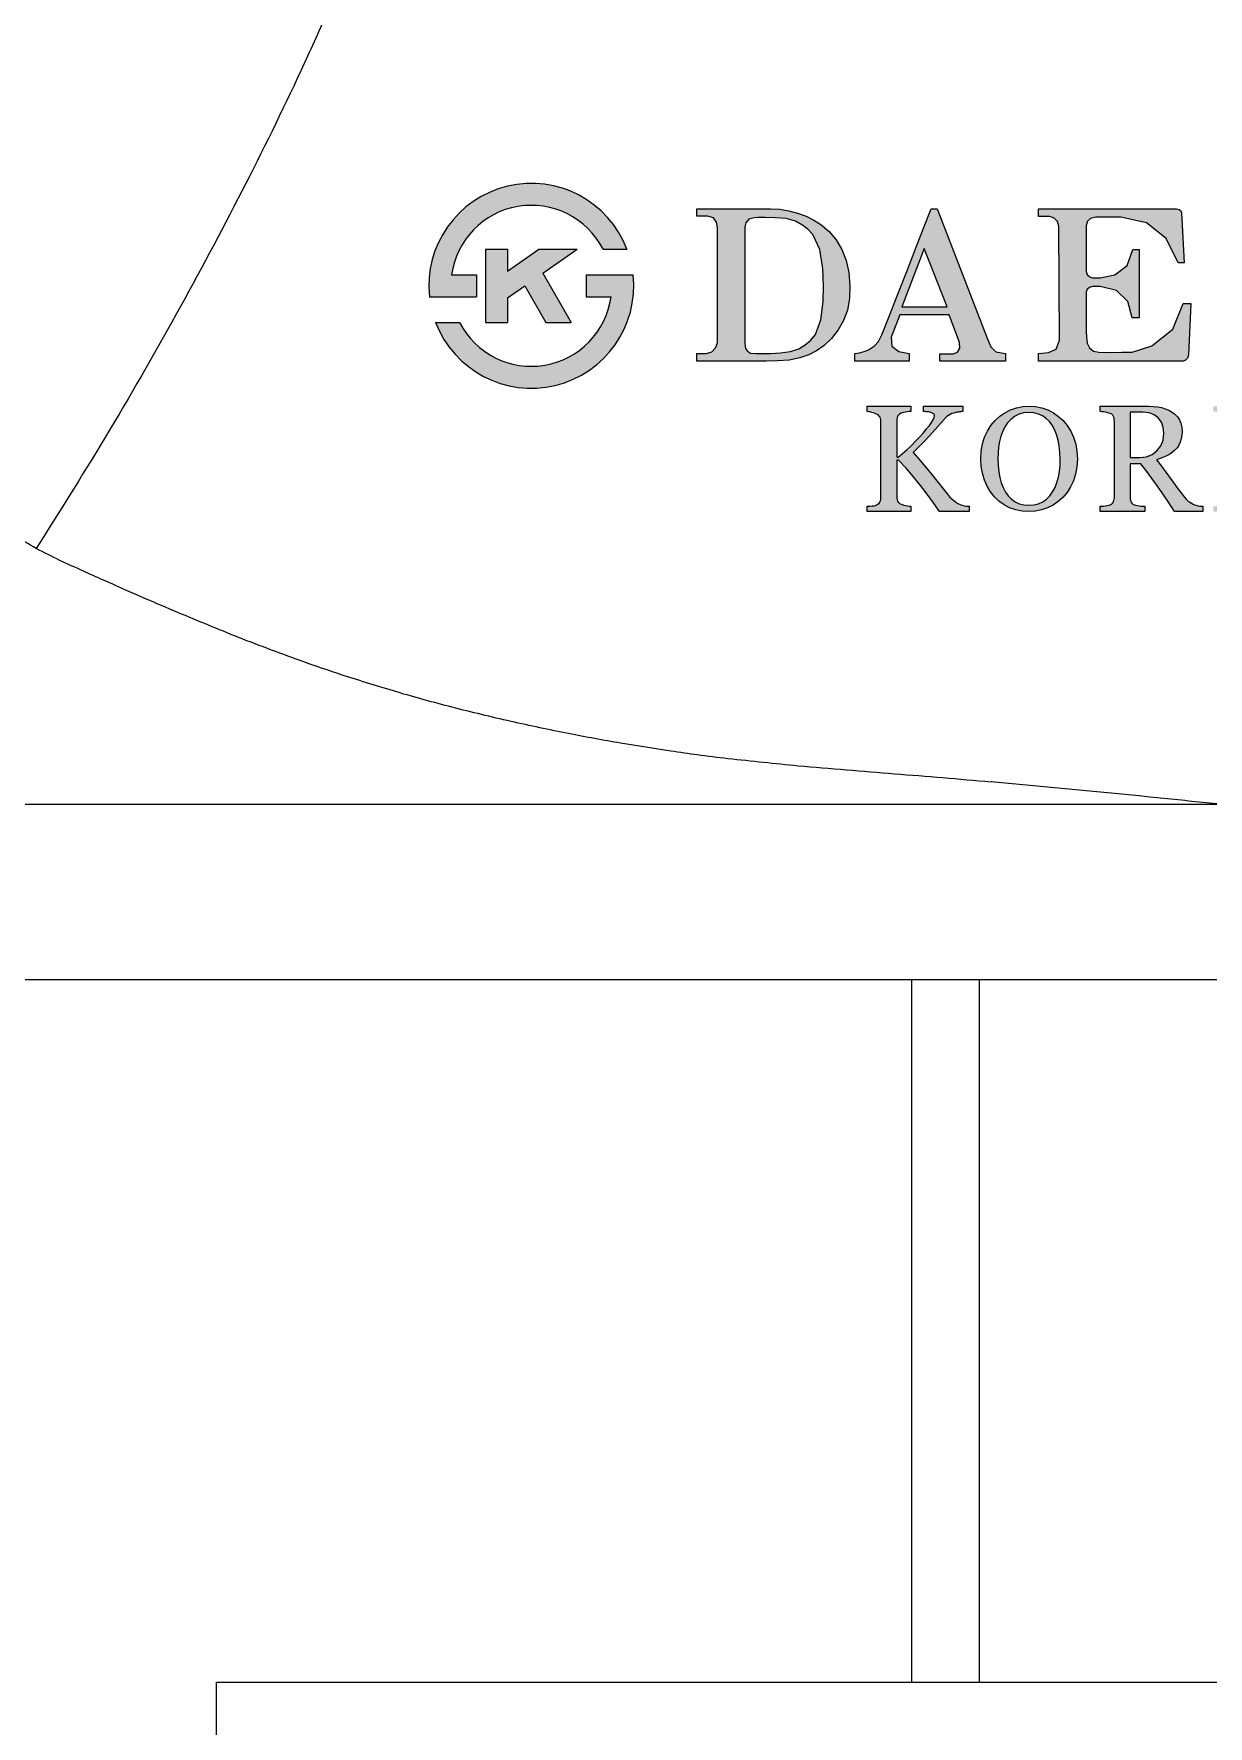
# Model space of a CAD drawing. Extents: x 589 to 1183, y 15 to 435.
# Drawn here: x 1056.11 to 1076.17, y 179.32 to 208.24 of the extents above; entities that cross this region are included whole.
import ezdxf

# ---------------------------------------------------------------- set-up
doc = ezdxf.new("R2010")
doc.units = 0
doc.header["$LTSCALE"] = 7
doc.header["$MEASUREMENT"] = 0
doc.layers.add('DIM', color=2, linetype='CONTINUOUS')
doc.layers.add('DWG', color=7, linetype='CONTINUOUS')

msp = doc.modelspace()

# ---------------------------------------------------------------- hatches: boundary and pattern name
at = {"layer": 'DIM'}
h = msp.add_hatch(color=256, dxfattribs=at)
h.paths.add_polyline_path([(1062.869, 203.744), (1063.671, 203.744), (1063.671, 204.119), (1063.247, 204.119, -0.734082), (1065.834, 204.556), (1066.244, 204.556, 0.878721)])
h.paths.add_polyline_path([(1064.806, 204.147), (1065.39, 204.556), (1064.736, 204.556), (1064.203, 204.182), (1064.203, 204.556), (1063.828, 204.556), (1063.828, 203.306), (1064.203, 203.306), (1064.203, 203.725), (1064.498, 203.931), (1064.858, 203.306), (1065.292, 203.306)])
h.paths.add_polyline_path([(1066.349, 204.119), (1065.546, 204.119), (1065.546, 203.744), (1065.971, 203.744, -0.734082), (1063.384, 203.306), (1062.974, 203.306, 0.878721)])
h.paths.add_polyline_path([(1069.695, 204.859), (1069.554, 204.979), (1069.435, 205.055), (1069.303, 205.12), (1069.158, 205.174), (1069.006, 205.214), (1068.852, 205.238), (1068.696, 205.246), (1067.438, 205.246), (1067.438, 205.122), (1067.62, 205.122), (1067.721, 205.094), (1067.774, 205.021), (1067.788, 204.922), (1067.788, 202.96), (1067.761, 202.875), (1067.692, 202.805), (1067.599, 202.776), (1067.438, 202.776), (1067.438, 202.646), (1068.623, 202.646), (1068.813, 202.648), (1069.012, 202.662), (1069.195, 202.699), (1069.348, 202.754), (1069.482, 202.822), (1069.613, 202.913), (1069.739, 203.033), (1069.85, 203.179), (1069.942, 203.339), (1070.008, 203.516), (1070.042, 203.715), (1070.052, 203.931), (1070.035, 204.159), (1069.988, 204.366), (1069.913, 204.552), (1069.815, 204.716)])
h.paths.add_polyline_path([(1068.257, 204.939), (1068.273, 205.009), (1068.324, 205.069), (1068.416, 205.095), (1068.481, 205.097), (1068.545, 205.098), (1068.601, 205.098), (1068.775, 205.095), (1068.965, 205.079), (1069.121, 205.038), (1069.233, 204.975), (1069.33, 204.899), (1069.417, 204.807), (1069.535, 204.55), (1069.59, 204.222), (1069.603, 203.933), (1069.595, 203.662), (1069.557, 203.348), (1069.462, 203.1), (1069.383, 203.005), (1069.289, 202.921), (1069.18, 202.855), (1069.037, 202.81), (1068.864, 202.785), (1068.696, 202.777), (1068.563, 202.776), (1068.444, 202.774), (1068.354, 202.78), (1068.3, 202.816), (1068.268, 202.861), (1068.257, 202.943)], flags=16)
h.paths.add_polyline_path([(1071.402, 205.151), (1071.311, 204.918), (1071.173, 204.561), (1071.023, 204.175), (1070.872, 203.787), (1070.73, 203.425), (1070.596, 203.091), (1070.54, 202.982), (1070.47, 202.908), (1070.371, 202.838), (1070.298, 202.807), (1070.213, 202.785), (1070.133, 202.774), (1070.133, 202.646), (1071.065, 202.646), (1071.065, 202.774), (1070.89, 202.809), (1070.769, 202.899), (1070.758, 203.055), (1070.902, 203.438), (1071.747, 203.438), (1071.922, 202.96), (1071.931, 202.866), (1071.887, 202.798), (1071.815, 202.771), (1071.589, 202.769), (1071.589, 202.646), (1072.167, 202.646)])
h.paths.add_polyline_path([(1071.711, 203.57), (1070.941, 203.57), (1071.322, 204.57)], flags=16)
h.paths.add_polyline_path([(1072.708, 202.774), (1072.542, 202.804), (1072.457, 202.889), (1072.396, 203.035), (1071.542, 205.246), (1071.439, 205.246), (1071.402, 205.151), (1072.167, 202.646), (1072.708, 202.646)])
h.paths.add_polyline_path([(1074.106, 202.954), (1074.097, 203.005), (1074.092, 203.066), (1074.09, 203.139), (1074.09, 203.826), (1074.106, 203.87), (1074.143, 203.905), (1074.196, 203.919), (1074.328, 203.919), (1074.604, 203.85), (1074.797, 203.663), (1074.874, 203.386), (1074.993, 203.386), (1074.993, 204.551), (1074.887, 204.551), (1074.787, 204.281), (1074.576, 204.121), (1074.328, 204.068), (1074.198, 204.068), (1074.148, 204.084), (1074.107, 204.123), (1074.09, 204.174), (1074.09, 204.961), (1074.11, 205.034), (1074.164, 205.082), (1074.254, 205.102), (1074.68, 205.102), (1075.117, 205.006), (1075.456, 204.737), (1075.661, 204.322), (1075.759, 204.322), (1075.715, 205.18), (1075.704, 205.213), (1075.676, 205.236), (1075.629, 205.246), (1073.275, 205.246), (1073.275, 205.116), (1073.469, 205.114), (1073.543, 205.089), (1073.599, 205.029), (1073.621, 204.95), (1073.63, 203), (1073.576, 202.847), (1073.443, 202.791), (1073.275, 202.776), (1073.275, 202.646), (1074.099, 202.646), (1074.924, 202.646), (1075.749, 202.646), (1075.783, 202.66), (1075.82, 202.696), (1075.837, 202.747), (1075.878, 203.627), (1075.746, 203.627), (1075.569, 203.193), (1075.211, 202.903), (1074.876, 202.796), (1074.695, 202.795), (1074.454, 202.793), (1074.304, 202.796), (1074.212, 202.817), (1074.145, 202.872)])
h.paths.add_polyline_path([(1077.262, 203.034), (1077.264, 204.91), (1077.279, 204.996), (1077.34, 205.077), (1077.449, 205.115), (1077.576, 205.116), (1077.576, 205.246), (1076.478, 205.246), (1076.478, 205.116), (1076.607, 205.115), (1076.699, 205.089), (1076.772, 205.013), (1076.8, 204.886), (1076.802, 202.985), (1076.778, 202.886), (1076.716, 202.814), (1076.627, 202.776), (1076.478, 202.776), (1076.478, 202.646), (1078.892, 202.646), (1078.943, 202.656), (1078.978, 202.685), (1078.993, 202.739), (1079.042, 203.682), (1078.928, 203.682), (1078.784, 203.275), (1078.452, 202.943), (1078.047, 202.792), (1077.447, 202.796), (1077.314, 202.839), (1077.267, 202.924)])
h.paths.add_polyline_path([(1080.231, 204.977), (1080.25, 205.044), (1080.3, 205.095), (1080.37, 205.115), (1080.497, 205.116), (1080.497, 205.246), (1079.462, 205.246), (1079.462, 205.116), (1079.599, 205.115), (1079.691, 205.09), (1079.737, 205.03), (1079.75, 204.96), (1079.75, 202.989), (1079.745, 202.909), (1079.707, 202.821), (1079.605, 202.778), (1079.462, 202.776), (1079.462, 202.646), (1080.497, 202.646), (1080.497, 202.776), (1080.372, 202.777), (1080.289, 202.803), (1080.243, 202.863), (1080.228, 202.95)])
h.paths.add_polyline_path([(1081.711, 202.928), (1081.668, 203.089), (1081.668, 203.397), (1081.668, 204.977), (1082.487, 202.688), (1082.685, 202.688), (1083.408, 204.574), (1083.403, 203.013), (1083.365, 202.872), (1083.267, 202.797), (1083.131, 202.775), (1082.971, 202.776), (1082.971, 202.646), (1084.237, 202.646), (1084.237, 202.776), (1084.103, 202.777), (1083.986, 202.805), (1083.908, 202.886), (1083.88, 203.013), (1083.88, 204.887), (1083.908, 204.999), (1083.984, 205.08), (1084.099, 205.112), (1084.237, 205.116), (1084.237, 205.246), (1083.529, 205.246), (1083.459, 205.222), (1083.399, 205.176), (1083.364, 205.115), (1083.177, 204.562), (1082.966, 204.013), (1082.756, 203.467), (1082.689, 203.466), (1082.112, 205.116), (1082.061, 205.185), (1081.995, 205.228), (1081.919, 205.246), (1081.129, 205.246), (1081.129, 205.116), (1081.231, 205.117), (1081.342, 205.098), (1081.439, 205.026), (1081.48, 204.883), (1081.479, 203.107), (1081.431, 202.941), (1081.309, 202.826), (1081.12, 202.776), (1081.12, 202.646), (1081.964, 202.646), (1081.964, 202.776), (1081.821, 202.82)])
h.paths.add_polyline_path([(1078.904, 201.874), (1078.804, 201.874), (1078.716, 201.647), (1078.62, 201.4), (1078.516, 201.132), (1078.411, 200.864), (1078.313, 200.613), (1078.221, 200.382), (1078.203, 200.341), (1078.185, 200.307), (1078.167, 200.28), (1078.146, 200.255), (1078.12, 200.232), (1078.089, 200.209), (1078.067, 200.196), (1078.04, 200.186), (1078.009, 200.177), (1077.979, 200.17), (1077.952, 200.165), (1077.928, 200.163), (1077.928, 200.074), (1078.596, 200.074), (1078.596, 200.163), (1078.532, 200.168), (1078.473, 200.179), (1078.418, 200.195), (1078.375, 200.216), (1078.348, 200.242), (1078.34, 200.273), (1078.34, 200.288), (1078.342, 200.307), (1078.346, 200.328), (1078.351, 200.352), (1078.359, 200.382), (1078.368, 200.415), (1078.38, 200.453), (1078.393, 200.493), (1078.408, 200.535), (1078.424, 200.581), (1078.443, 200.632), (1078.465, 200.688), (1079.086, 200.688), (1079.237, 200.283), (1079.241, 200.267), (1079.244, 200.245), (1079.244, 200.234), (1079.237, 200.217), (1079.216, 200.201), (1079.18, 200.188), (1079.133, 200.177), (1079.079, 200.168), (1079.018, 200.163), (1079.018, 200.074), (1079.757, 200.074), (1079.757, 200.163), (1079.734, 200.165), (1079.709, 200.169), (1079.679, 200.176), (1079.65, 200.184), (1079.626, 200.194), (1079.604, 200.205), (1079.578, 200.225), (1079.556, 200.244), (1079.538, 200.264), (1079.523, 200.286), (1079.509, 200.312), (1079.496, 200.343)])
h.paths.add_polyline_path([(1079.041, 200.799), (1078.508, 200.799), (1078.772, 201.487)], flags=16)
h.paths.add_polyline_path([(1077.382, 201.352), (1077.287, 201.352), (1077.281, 201.315), (1077.272, 201.277), (1077.261, 201.236), (1077.247, 201.198), (1077.231, 201.165), (1077.213, 201.138), (1077.189, 201.112), (1077.162, 201.092), (1077.134, 201.077), (1077.098, 201.066), (1077.05, 201.06), (1076.991, 201.058), (1076.788, 201.058), (1076.788, 201.774), (1077.071, 201.774), (1077.116, 201.773), (1077.157, 201.773), (1077.195, 201.771), (1077.23, 201.769), (1077.261, 201.767), (1077.289, 201.763), (1077.341, 201.746), (1077.394, 201.706), (1077.45, 201.645), (1077.499, 201.574), (1077.536, 201.506), (1077.559, 201.44), (1077.655, 201.44), (1077.655, 201.874), (1076.261, 201.874), (1076.261, 201.784), (1076.287, 201.781), (1076.317, 201.776), (1076.353, 201.769), (1076.389, 201.76), (1076.42, 201.75), (1076.446, 201.74), (1076.472, 201.724), (1076.491, 201.707), (1076.504, 201.687), (1076.512, 201.664), (1076.516, 201.639), (1076.518, 201.613), (1076.518, 200.318), (1076.516, 200.289), (1076.511, 200.264), (1076.502, 200.241), (1076.489, 200.222), (1076.47, 200.206), (1076.446, 200.192), (1076.428, 200.186), (1076.4, 200.18), (1076.363, 200.175), (1076.324, 200.17), (1076.29, 200.166), (1076.261, 200.164), (1076.261, 200.074), (1077.756, 200.074), (1077.79, 200.604), (1077.699, 200.604), (1077.682, 200.558), (1077.655, 200.497), (1077.617, 200.422), (1077.575, 200.347), (1077.534, 200.285), (1077.495, 200.238), (1077.477, 200.223), (1077.453, 200.211), (1077.422, 200.201), (1077.388, 200.193), (1077.354, 200.187), (1077.322, 200.183), (1077.288, 200.18), (1077.25, 200.178), (1077.207, 200.178), (1077.164, 200.178), (1077.127, 200.178), (1077.096, 200.178), (1077.032, 200.179), (1076.977, 200.181), (1076.934, 200.185), (1076.898, 200.191), (1076.868, 200.202), (1076.844, 200.216), (1076.824, 200.234), (1076.809, 200.258), (1076.799, 200.287), (1076.793, 200.322), (1076.789, 200.365), (1076.788, 200.415), (1076.788, 200.955), (1076.991, 200.955), (1077.042, 200.954), (1077.087, 200.949), (1077.124, 200.94), (1077.156, 200.926), (1077.186, 200.905), (1077.213, 200.876), (1077.229, 200.851), (1077.244, 200.818), (1077.259, 200.777), (1077.272, 200.733), (1077.281, 200.69), (1077.287, 200.648), (1077.382, 200.648)])
h.paths.add_polyline_path([(1075.64, 201.164), (1075.671, 201.21), (1075.696, 201.261), (1075.713, 201.317), (1075.724, 201.378), (1075.728, 201.445), (1075.722, 201.518), (1075.707, 201.584), (1075.681, 201.643), (1075.646, 201.694), (1075.604, 201.738), (1075.555, 201.775), (1075.499, 201.807), (1075.438, 201.832), (1075.373, 201.85), (1075.305, 201.863), (1075.234, 201.871), (1075.159, 201.874), (1074.328, 201.874), (1074.328, 201.784), (1074.354, 201.781), (1074.382, 201.777), (1074.414, 201.772), (1074.446, 201.765), (1074.474, 201.758), (1074.497, 201.751), (1074.524, 201.737), (1074.544, 201.72), (1074.556, 201.699), (1074.564, 201.675), (1074.568, 201.649), (1074.569, 201.62), (1074.569, 200.318), (1074.567, 200.288), (1074.562, 200.261), (1074.552, 200.238), (1074.538, 200.218), (1074.52, 200.202), (1074.497, 200.189), (1074.478, 200.183), (1074.451, 200.177), (1074.416, 200.173), (1074.381, 200.169), (1074.352, 200.166), (1074.328, 200.164), (1074.328, 200.074), (1075.089, 200.074), (1075.089, 200.164), (1075.061, 200.165), (1075.029, 200.168), (1074.993, 200.173), (1074.959, 200.178), (1074.932, 200.184), (1074.913, 200.189), (1074.886, 200.203), (1074.866, 200.22), (1074.853, 200.24), (1074.846, 200.264), (1074.841, 200.29), (1074.84, 200.318), (1074.84, 200.89), (1075.024, 200.89), (1075.122, 200.761), (1075.216, 200.634), (1075.306, 200.51), (1075.396, 200.38), (1075.493, 200.235), (1075.597, 200.074), (1076.082, 200.074), (1076.082, 200.164), (1076.058, 200.166), (1076.03, 200.169), (1075.999, 200.174), (1075.968, 200.181), (1075.94, 200.189), (1075.917, 200.199), (1075.887, 200.216), (1075.857, 200.236), (1075.827, 200.258), (1075.796, 200.287), (1075.762, 200.324), (1075.726, 200.371), (1075.645, 200.48), (1075.573, 200.578), (1075.51, 200.664), (1075.446, 200.75), (1075.372, 200.849), (1075.289, 200.961), (1075.351, 200.981), (1075.41, 201.003), (1075.465, 201.029), (1075.516, 201.057), (1075.561, 201.088), (1075.602, 201.123)])
h.paths.add_polyline_path([(1074.84, 201.771), (1075.055, 201.771), (1075.161, 201.76), (1075.249, 201.729), (1075.32, 201.675), (1075.372, 201.604), (1075.404, 201.518), (1075.414, 201.416), (1075.401, 201.296), (1075.362, 201.195), (1075.297, 201.111), (1075.213, 201.048), (1075.116, 201.011), (1075.006, 200.999), (1074.84, 200.999)], flags=16)
h.paths.add_polyline_path([(1073.93, 201.104), (1073.909, 201.227), (1073.873, 201.343), (1073.825, 201.449), (1073.765, 201.545), (1073.695, 201.629), (1073.617, 201.701), (1073.53, 201.761), (1073.434, 201.81), (1073.331, 201.845), (1073.223, 201.867), (1073.111, 201.874), (1073.003, 201.867), (1072.898, 201.846), (1072.796, 201.811), (1072.7, 201.763), (1072.612, 201.702), (1072.532, 201.629), (1072.493, 201.583), (1072.601, 201.228), (1072.608, 201.272), (1072.632, 201.363), (1072.662, 201.446), (1072.699, 201.521), (1072.746, 201.591), (1072.801, 201.65), (1072.865, 201.699), (1072.937, 201.736), (1073.02, 201.759), (1073.111, 201.766), (1073.195, 201.76), (1073.271, 201.741), (1073.342, 201.709), (1073.405, 201.665), (1073.46, 201.612), (1073.508, 201.548), (1073.549, 201.474), (1073.583, 201.39), (1073.61, 201.296), (1073.629, 201.195), (1073.64, 201.086), (1073.644, 200.972), (1073.641, 200.861), (1073.631, 200.757), (1073.613, 200.661), (1073.589, 200.572), (1073.556, 200.488), (1073.515, 200.412), (1073.467, 200.344), (1073.41, 200.288), (1073.345, 200.242), (1073.273, 200.209), (1073.195, 200.188), (1073.111, 200.182), (1073.024, 200.188), (1072.945, 200.208), (1072.907, 200.226), (1072.949, 200.091), (1072.995, 200.081), (1073.111, 200.074), (1073.222, 200.081), (1073.327, 200.102), (1073.429, 200.137), (1073.524, 200.185), (1073.611, 200.244), (1073.69, 200.316), (1073.762, 200.4), (1073.822, 200.495), (1073.872, 200.601), (1073.908, 200.716), (1073.93, 200.84), (1073.937, 200.972)])
h = msp.add_hatch(color=256, dxfattribs=at)
h.paths.add_polyline_path([(1070.851, 200.954), (1070.884, 200.954), (1071.012, 200.813), (1071.137, 200.669), (1071.258, 200.522), (1071.373, 200.374), (1071.481, 200.224), (1071.582, 200.074), (1072.087, 200.074), (1072.087, 200.164), (1072.063, 200.166), (1072.035, 200.169), (1072.004, 200.174), (1071.973, 200.181), (1071.945, 200.189), (1071.922, 200.199), (1071.894, 200.215), (1071.863, 200.236), (1071.828, 200.261), (1071.792, 200.291), (1071.755, 200.328), (1071.719, 200.371), (1071.626, 200.488), (1071.536, 200.6), (1071.45, 200.707), (1071.359, 200.818), (1071.252, 200.944), (1071.131, 201.082), (1071.225, 201.172), (1071.319, 201.269), (1071.413, 201.371), (1071.506, 201.476), (1071.597, 201.578), (1071.686, 201.678), (1071.708, 201.699), (1071.734, 201.718), (1071.764, 201.734), (1071.795, 201.747), (1071.826, 201.758), (1071.856, 201.766), (1071.873, 201.769), (1071.888, 201.772), (1071.902, 201.775), (1071.913, 201.777), (1071.925, 201.779), (1071.937, 201.78), (1071.948, 201.781), (1071.957, 201.782), (1071.966, 201.782), (1071.974, 201.783), (1071.979, 201.784), (1071.983, 201.784), (1071.983, 201.874), (1071.308, 201.874), (1071.308, 201.784), (1071.321, 201.783), (1071.336, 201.782), (1071.353, 201.781), (1071.373, 201.779), (1071.394, 201.776), (1071.417, 201.771), (1071.436, 201.766), (1071.454, 201.759), (1071.471, 201.752), (1071.484, 201.743), (1071.492, 201.732), (1071.494, 201.721), (1071.489, 201.683), (1071.474, 201.642), (1071.448, 201.598), (1071.411, 201.547), (1071.362, 201.485), (1071.301, 201.414), (1071.239, 201.344), (1071.172, 201.275), (1071.101, 201.205), (1071.027, 201.136), (1070.952, 201.069), (1070.876, 201.003), (1070.851, 201.003), (1070.851, 201.625), (1070.853, 201.652), (1070.858, 201.678), (1070.866, 201.703), (1070.879, 201.724), (1070.899, 201.741), (1070.925, 201.753), (1070.945, 201.76), (1070.971, 201.766), (1071.003, 201.773), (1071.037, 201.778), (1071.066, 201.782), (1071.092, 201.784), (1071.092, 201.874), (1070.345, 201.874), (1070.345, 201.784), (1070.37, 201.781), (1070.397, 201.776), (1070.427, 201.769), (1070.457, 201.76), (1070.484, 201.75), (1070.508, 201.74), (1070.534, 201.725), (1070.553, 201.707), (1070.566, 201.688), (1070.574, 201.665), (1070.579, 201.64), (1070.581, 201.613), (1070.581, 200.314), (1070.579, 200.285), (1070.573, 200.259), (1070.563, 200.236), (1070.55, 200.216), (1070.531, 200.2), (1070.508, 200.187), (1070.49, 200.18), (1070.463, 200.175), (1070.43, 200.172), (1070.395, 200.169), (1070.367, 200.166), (1070.345, 200.164), (1070.345, 200.074), (1071.092, 200.074), (1071.092, 200.164), (1071.065, 200.166), (1071.035, 200.171), (1071, 200.178), (1070.967, 200.186), (1070.942, 200.193), (1070.925, 200.199), (1070.9, 200.214), (1070.88, 200.232), (1070.867, 200.253), (1070.858, 200.276), (1070.853, 200.301), (1070.851, 200.328)])
h.paths.add_polyline_path([(1072.582, 201.075), (1072.592, 201.175), (1072.601, 201.228), (1072.493, 201.583), (1072.461, 201.545), (1072.4, 201.45), (1072.352, 201.345), (1072.315, 201.231), (1072.293, 201.107), (1072.286, 200.972), (1072.293, 200.847), (1072.314, 200.728), (1072.348, 200.613), (1072.395, 200.507), (1072.452, 200.412), (1072.52, 200.328), (1072.597, 200.254), (1072.684, 200.192), (1072.78, 200.141), (1072.885, 200.104), (1072.949, 200.091), (1072.907, 200.226), (1072.874, 200.242), (1072.812, 200.287), (1072.757, 200.342), (1072.71, 200.408), (1072.668, 200.484), (1072.635, 200.567), (1072.611, 200.658), (1072.593, 200.755), (1072.582, 200.86), (1072.579, 200.972)])

# ---------------------------------------------------------------- linework, layer by layer
at = {"layer": 'DIM', "color": 2}
for p, q in [((1067.438, 205.122), (1067.438, 205.246)), ((1067.438, 205.246), (1068.696, 205.246)), ((1067.62, 205.122), (1067.438, 205.122)), ((1067.721, 205.094), (1067.62, 205.122)), ((1067.774, 205.021), (1067.721, 205.094)), ((1067.788, 204.922), (1067.774, 205.021)), ((1068.273, 205.009), (1068.257, 204.939)), ((1068.324, 205.069), (1068.273, 205.009)), ((1068.416, 205.095), (1068.324, 205.069)), ((1068.481, 205.097), (1068.416, 205.095)), ((1068.545, 205.098), (1068.481, 205.097)), ((1068.601, 205.098), (1068.545, 205.098)), ((1068.775, 205.095), (1068.601, 205.098)), ((1068.696, 205.246), (1068.852, 205.238)), ((1068.965, 205.079), (1068.775, 205.095)), ((1068.852, 205.238), (1069.006, 205.214)), ((1069.121, 205.038), (1068.965, 205.079)), ((1069.006, 205.214), (1069.158, 205.174)), ((1069.233, 204.975), (1069.121, 205.038)), ((1069.158, 205.174), (1069.303, 205.12)), ((1069.303, 205.12), (1069.435, 205.055)), ((1069.435, 205.055), (1069.554, 204.979)), ((1071.311, 204.918), (1071.439, 205.246)), ((1071.439, 205.246), (1071.542, 205.246)), ((1071.542, 205.246), (1072.396, 203.035)), ((1073.275, 205.246), (1075.629, 205.246)), ((1073.275, 205.116), (1073.275, 205.246)), ((1073.469, 205.114), (1073.275, 205.116)), ((1073.543, 205.089), (1073.469, 205.114)), ((1073.599, 205.029), (1073.543, 205.089)), ((1073.621, 204.95), (1073.599, 205.029)), ((1074.11, 205.034), (1074.09, 204.961)), ((1074.164, 205.082), (1074.11, 205.034)), ((1074.254, 205.102), (1074.164, 205.082)), ((1074.68, 205.102), (1074.254, 205.102)), ((1075.117, 205.006), (1074.68, 205.102)), ((1075.456, 204.737), (1075.117, 205.006)), ((1075.629, 205.246), (1075.676, 205.236)), ((1075.676, 205.236), (1075.704, 205.213)), ((1075.704, 205.213), (1075.715, 205.18)), ((1075.715, 205.18), (1075.759, 204.322)), ((1067.788, 202.96), (1067.788, 204.922)), ((1068.257, 204.939), (1068.257, 202.943)), ((1069.33, 204.899), (1069.233, 204.975)), ((1069.417, 204.807), (1069.33, 204.899)), ((1069.535, 204.55), (1069.417, 204.807)), ((1069.554, 204.979), (1069.695, 204.859)), ((1069.695, 204.859), (1069.815, 204.716)), ((1069.815, 204.716), (1069.913, 204.552)), ((1071.173, 204.561), (1071.311, 204.918)), ((1073.63, 203), (1073.621, 204.95)), ((1074.09, 204.961), (1074.09, 204.174)), ((1075.661, 204.322), (1075.456, 204.737)), ((1069.59, 204.222), (1069.535, 204.55)), ((1069.913, 204.552), (1069.988, 204.366)), ((1071.322, 204.57), (1070.941, 203.57)), ((1071.023, 204.175), (1071.173, 204.561)), ((1071.711, 203.57), (1071.322, 204.57)), ((1074.787, 204.281), (1074.887, 204.551)), ((1074.887, 204.551), (1074.993, 204.551)), ((1074.993, 204.551), (1074.993, 203.386)), ((1069.603, 203.933), (1069.59, 204.222)), ((1069.988, 204.366), (1070.035, 204.159)), ((1070.035, 204.159), (1070.052, 203.931)), ((1070.872, 203.787), (1071.023, 204.175)), ((1074.09, 204.174), (1074.107, 204.123)), ((1074.107, 204.123), (1074.148, 204.084)), ((1074.328, 204.068), (1074.576, 204.121)), ((1074.576, 204.121), (1074.787, 204.281)), ((1075.759, 204.322), (1075.661, 204.322)), ((1069.595, 203.662), (1069.603, 203.933)), ((1070.052, 203.931), (1070.042, 203.715)), ((1074.106, 203.87), (1074.09, 203.826)), ((1074.143, 203.905), (1074.106, 203.87)), ((1074.196, 203.919), (1074.143, 203.905)), ((1074.148, 204.084), (1074.198, 204.068)), ((1074.328, 203.919), (1074.196, 203.919)), ((1074.198, 204.068), (1074.328, 204.068)), ((1074.604, 203.85), (1074.328, 203.919)), ((1074.797, 203.663), (1074.604, 203.85)), ((1069.557, 203.348), (1069.595, 203.662)), ((1070.042, 203.715), (1070.008, 203.516)), ((1070.73, 203.425), (1070.872, 203.787)), ((1070.941, 203.57), (1071.711, 203.57)), ((1074.09, 203.826), (1074.09, 203.139)), ((1074.874, 203.386), (1074.797, 203.663)), ((1075.569, 203.193), (1075.746, 203.627)), ((1075.746, 203.627), (1075.878, 203.627)), ((1075.878, 203.627), (1075.837, 202.747)), ((1069.462, 203.1), (1069.557, 203.348)), ((1069.942, 203.339), (1069.85, 203.179)), ((1070.008, 203.516), (1069.942, 203.339)), ((1070.596, 203.091), (1070.73, 203.425)), ((1070.902, 203.438), (1070.758, 203.055)), ((1071.747, 203.438), (1070.902, 203.438)), ((1071.922, 202.96), (1071.747, 203.438)), ((1074.993, 203.386), (1074.874, 203.386)), ((1069.289, 202.921), (1069.383, 203.005)), ((1069.383, 203.005), (1069.462, 203.1)), ((1069.739, 203.033), (1069.613, 202.913)), ((1069.85, 203.179), (1069.739, 203.033)), ((1070.47, 202.908), (1070.54, 202.982)), ((1070.54, 202.982), (1070.596, 203.091)), ((1070.758, 203.055), (1070.769, 202.899)), ((1072.396, 203.035), (1072.457, 202.889)), ((1073.576, 202.847), (1073.63, 203)), ((1074.09, 203.139), (1074.092, 203.066)), ((1074.092, 203.066), (1074.097, 203.005)), ((1074.097, 203.005), (1074.106, 202.954)), ((1075.211, 202.903), (1075.569, 203.193)), ((1067.438, 202.646), (1067.438, 202.776)), ((1067.438, 202.776), (1067.599, 202.776)), ((1067.599, 202.776), (1067.692, 202.805)), ((1067.692, 202.805), (1067.761, 202.875)), ((1067.761, 202.875), (1067.788, 202.96)), ((1068.257, 202.943), (1068.268, 202.861)), ((1068.268, 202.861), (1068.3, 202.816)), ((1068.3, 202.816), (1068.354, 202.78)), ((1068.354, 202.78), (1068.444, 202.774)), ((1068.444, 202.774), (1068.563, 202.776)), ((1068.563, 202.776), (1068.696, 202.777)), ((1068.696, 202.777), (1068.864, 202.785)), ((1068.864, 202.785), (1069.037, 202.81)), ((1069.195, 202.699), (1069.012, 202.662)), ((1069.037, 202.81), (1069.18, 202.855)), ((1069.18, 202.855), (1069.289, 202.921)), ((1069.348, 202.754), (1069.195, 202.699)), ((1069.482, 202.822), (1069.348, 202.754)), ((1069.613, 202.913), (1069.482, 202.822)), ((1070.133, 202.774), (1070.213, 202.785)), ((1070.133, 202.646), (1070.133, 202.774)), ((1070.213, 202.785), (1070.298, 202.807)), ((1070.298, 202.807), (1070.371, 202.838)), ((1070.371, 202.838), (1070.47, 202.908)), ((1070.769, 202.899), (1070.89, 202.809)), ((1070.89, 202.809), (1071.065, 202.774)), ((1071.065, 202.774), (1071.065, 202.646)), ((1071.589, 202.769), (1071.815, 202.771)), ((1071.589, 202.646), (1071.589, 202.769)), ((1071.815, 202.771), (1071.887, 202.798)), ((1071.887, 202.798), (1071.931, 202.866)), ((1071.931, 202.866), (1071.922, 202.96)), ((1072.457, 202.889), (1072.542, 202.804)), ((1072.542, 202.804), (1072.708, 202.774)), ((1072.708, 202.774), (1072.708, 202.646)), ((1073.275, 202.776), (1073.443, 202.791)), ((1073.275, 202.646), (1073.275, 202.776)), ((1073.443, 202.791), (1073.576, 202.847)), ((1074.106, 202.954), (1074.145, 202.872)), ((1074.145, 202.872), (1074.212, 202.817)), ((1074.212, 202.817), (1074.304, 202.796)), ((1074.304, 202.796), (1074.454, 202.793)), ((1074.454, 202.793), (1074.695, 202.795)), ((1074.695, 202.795), (1074.876, 202.796)), ((1074.876, 202.796), (1075.211, 202.903)), ((1075.82, 202.696), (1075.783, 202.66)), ((1075.837, 202.747), (1075.82, 202.696)), ((1068.623, 202.646), (1067.438, 202.646)), ((1068.813, 202.648), (1068.623, 202.646)), ((1069.012, 202.662), (1068.813, 202.648)), ((1071.065, 202.646), (1070.133, 202.646)), ((1072.708, 202.646), (1071.589, 202.646)), ((1074.099, 202.646), (1073.275, 202.646)), ((1074.924, 202.646), (1074.099, 202.646)), ((1075.749, 202.646), (1074.924, 202.646)), ((1075.783, 202.66), (1075.749, 202.646)), ((1070.345, 201.874), (1071.092, 201.874)), ((1070.345, 201.784), (1070.345, 201.874)), ((1071.092, 201.874), (1071.092, 201.784)), ((1071.308, 201.874), (1071.983, 201.874)), ((1071.308, 201.784), (1071.308, 201.874)), ((1071.983, 201.874), (1071.983, 201.784)), ((1072.7, 201.763), (1072.796, 201.811)), ((1072.796, 201.811), (1072.898, 201.846)), ((1072.898, 201.846), (1073.003, 201.867)), ((1073.003, 201.867), (1073.111, 201.874)), ((1073.111, 201.874), (1073.223, 201.867)), ((1073.223, 201.867), (1073.331, 201.845)), ((1073.331, 201.845), (1073.434, 201.81)), ((1073.434, 201.81), (1073.53, 201.761)), ((1074.328, 201.874), (1075.159, 201.874)), ((1074.328, 201.784), (1074.328, 201.874)), ((1075.159, 201.874), (1075.234, 201.871)), ((1075.234, 201.871), (1075.305, 201.863)), ((1075.305, 201.863), (1075.373, 201.85)), ((1075.373, 201.85), (1075.438, 201.832)), ((1075.438, 201.832), (1075.499, 201.807)), ((1070.37, 201.781), (1070.345, 201.784)), ((1070.397, 201.776), (1070.37, 201.781)), ((1070.427, 201.769), (1070.397, 201.776)), ((1070.457, 201.76), (1070.427, 201.769)), ((1070.484, 201.75), (1070.457, 201.76)), ((1070.508, 201.74), (1070.484, 201.75)), ((1070.534, 201.725), (1070.508, 201.74)), ((1070.553, 201.707), (1070.534, 201.725)), ((1070.566, 201.688), (1070.553, 201.707)), ((1070.574, 201.665), (1070.566, 201.688)), ((1070.579, 201.64), (1070.574, 201.665)), ((1070.581, 201.613), (1070.579, 201.64)), ((1070.581, 200.314), (1070.581, 201.613)), ((1070.853, 201.652), (1070.851, 201.625)), ((1070.851, 201.625), (1070.851, 201.003)), ((1070.858, 201.678), (1070.853, 201.652)), ((1070.866, 201.703), (1070.858, 201.678)), ((1070.879, 201.724), (1070.866, 201.703)), ((1070.899, 201.741), (1070.879, 201.724)), ((1070.925, 201.753), (1070.899, 201.741)), ((1070.945, 201.76), (1070.925, 201.753)), ((1070.971, 201.766), (1070.945, 201.76)), ((1071.003, 201.773), (1070.971, 201.766)), ((1071.037, 201.778), (1071.003, 201.773)), ((1071.066, 201.782), (1071.037, 201.778)), ((1071.092, 201.784), (1071.066, 201.782)), ((1071.321, 201.783), (1071.308, 201.784)), ((1071.336, 201.782), (1071.321, 201.783)), ((1071.353, 201.781), (1071.336, 201.782)), ((1071.373, 201.779), (1071.353, 201.781)), ((1071.362, 201.485), (1071.411, 201.547)), ((1071.394, 201.776), (1071.373, 201.779)), ((1071.417, 201.771), (1071.394, 201.776)), ((1071.411, 201.547), (1071.448, 201.598)), ((1071.436, 201.766), (1071.417, 201.771)), ((1071.454, 201.759), (1071.436, 201.766)), ((1071.448, 201.598), (1071.474, 201.642)), ((1071.471, 201.752), (1071.454, 201.759)), ((1071.484, 201.743), (1071.471, 201.752)), ((1071.474, 201.642), (1071.489, 201.683)), ((1071.492, 201.732), (1071.484, 201.743)), ((1071.489, 201.683), (1071.494, 201.721)), ((1071.494, 201.721), (1071.492, 201.732)), ((1071.597, 201.578), (1071.506, 201.476)), ((1071.686, 201.678), (1071.597, 201.578)), ((1071.708, 201.699), (1071.686, 201.678)), ((1071.734, 201.718), (1071.708, 201.699)), ((1071.764, 201.734), (1071.734, 201.718)), ((1071.795, 201.747), (1071.764, 201.734)), ((1071.826, 201.758), (1071.795, 201.747)), ((1071.856, 201.766), (1071.826, 201.758)), ((1071.873, 201.769), (1071.856, 201.766)), ((1071.888, 201.772), (1071.873, 201.769)), ((1071.902, 201.775), (1071.888, 201.772)), ((1071.913, 201.777), (1071.902, 201.775)), ((1071.925, 201.779), (1071.913, 201.777)), ((1071.937, 201.78), (1071.925, 201.779)), ((1071.948, 201.781), (1071.937, 201.78)), ((1071.957, 201.782), (1071.948, 201.781)), ((1071.966, 201.782), (1071.957, 201.782)), ((1071.974, 201.783), (1071.966, 201.782)), ((1071.979, 201.784), (1071.974, 201.783)), ((1071.983, 201.784), (1071.979, 201.784)), ((1072.4, 201.45), (1072.461, 201.545)), ((1072.461, 201.545), (1072.532, 201.629)), ((1072.532, 201.629), (1072.612, 201.702)), ((1072.612, 201.702), (1072.7, 201.763)), ((1072.699, 201.521), (1072.662, 201.446)), ((1072.746, 201.591), (1072.699, 201.521)), ((1072.801, 201.65), (1072.746, 201.591)), ((1072.865, 201.699), (1072.801, 201.65)), ((1072.937, 201.736), (1072.865, 201.699)), ((1073.02, 201.759), (1072.937, 201.736)), ((1073.111, 201.766), (1073.02, 201.759)), ((1073.195, 201.76), (1073.111, 201.766)), ((1073.271, 201.741), (1073.195, 201.76)), ((1073.342, 201.709), (1073.271, 201.741)), ((1073.405, 201.665), (1073.342, 201.709)), ((1073.46, 201.612), (1073.405, 201.665)), ((1073.508, 201.548), (1073.46, 201.612)), ((1073.549, 201.474), (1073.508, 201.548)), ((1073.53, 201.761), (1073.617, 201.701)), ((1073.617, 201.701), (1073.695, 201.629)), ((1073.695, 201.629), (1073.765, 201.545)), ((1073.765, 201.545), (1073.825, 201.449)), ((1074.354, 201.781), (1074.328, 201.784)), ((1074.382, 201.777), (1074.354, 201.781)), ((1074.414, 201.772), (1074.382, 201.777)), ((1074.446, 201.765), (1074.414, 201.772)), ((1074.474, 201.758), (1074.446, 201.765)), ((1074.497, 201.751), (1074.474, 201.758)), ((1074.524, 201.737), (1074.497, 201.751)), ((1074.544, 201.72), (1074.524, 201.737)), ((1074.556, 201.699), (1074.544, 201.72)), ((1074.564, 201.675), (1074.556, 201.699)), ((1074.568, 201.649), (1074.564, 201.675)), ((1074.569, 201.62), (1074.568, 201.649)), ((1074.569, 200.318), (1074.569, 201.62)), ((1075.055, 201.771), (1074.84, 201.771)), ((1074.84, 201.771), (1074.84, 200.999)), ((1075.161, 201.76), (1075.055, 201.771)), ((1075.249, 201.729), (1075.161, 201.76)), ((1075.32, 201.675), (1075.249, 201.729)), ((1075.372, 201.604), (1075.32, 201.675)), ((1075.404, 201.518), (1075.372, 201.604)), ((1075.499, 201.807), (1075.555, 201.775)), ((1075.555, 201.775), (1075.604, 201.738)), ((1075.604, 201.738), (1075.646, 201.694)), ((1075.646, 201.694), (1075.681, 201.643)), ((1075.681, 201.643), (1075.707, 201.584)), ((1075.707, 201.584), (1075.722, 201.518)), ((1075.722, 201.518), (1075.728, 201.445)), ((1071.101, 201.205), (1071.172, 201.275)), ((1071.172, 201.275), (1071.239, 201.344)), ((1071.319, 201.269), (1071.225, 201.172)), ((1071.239, 201.344), (1071.301, 201.414)), ((1071.301, 201.414), (1071.362, 201.485)), ((1071.413, 201.371), (1071.319, 201.269)), ((1071.506, 201.476), (1071.413, 201.371)), ((1072.293, 201.107), (1072.315, 201.231)), ((1072.315, 201.231), (1072.352, 201.345)), ((1072.352, 201.345), (1072.4, 201.45)), ((1072.608, 201.272), (1072.592, 201.175)), ((1072.632, 201.363), (1072.608, 201.272)), ((1072.662, 201.446), (1072.632, 201.363)), ((1073.583, 201.39), (1073.549, 201.474)), ((1073.61, 201.296), (1073.583, 201.39)), ((1073.629, 201.195), (1073.61, 201.296)), ((1073.825, 201.449), (1073.873, 201.343)), ((1073.873, 201.343), (1073.909, 201.227)), ((1075.362, 201.195), (1075.401, 201.296)), ((1075.401, 201.296), (1075.414, 201.416)), ((1075.414, 201.416), (1075.404, 201.518)), ((1075.696, 201.261), (1075.671, 201.21)), ((1075.713, 201.317), (1075.696, 201.261)), ((1075.724, 201.378), (1075.713, 201.317)), ((1075.728, 201.445), (1075.724, 201.378)), ((1070.851, 201.003), (1070.876, 201.003)), ((1070.851, 200.954), (1070.851, 200.328)), ((1070.884, 200.954), (1070.851, 200.954)), ((1070.876, 201.003), (1070.952, 201.069)), ((1071.012, 200.813), (1070.884, 200.954)), ((1070.952, 201.069), (1071.027, 201.136)), ((1071.027, 201.136), (1071.101, 201.205)), ((1071.225, 201.172), (1071.131, 201.082)), ((1071.131, 201.082), (1071.252, 200.944)), ((1071.252, 200.944), (1071.359, 200.818)), ((1072.286, 200.972), (1072.293, 201.107)), ((1072.293, 200.847), (1072.286, 200.972)), ((1072.582, 201.075), (1072.579, 200.972)), ((1072.579, 200.972), (1072.582, 200.86)), ((1072.592, 201.175), (1072.582, 201.075)), ((1073.64, 201.086), (1073.629, 201.195)), ((1073.644, 200.972), (1073.64, 201.086)), ((1073.641, 200.861), (1073.644, 200.972)), ((1073.909, 201.227), (1073.93, 201.104)), ((1073.93, 201.104), (1073.937, 200.972)), ((1073.937, 200.972), (1073.93, 200.84)), ((1074.84, 200.999), (1075.006, 200.999)), ((1075.006, 200.999), (1075.116, 201.011)), ((1075.116, 201.011), (1075.213, 201.048)), ((1075.213, 201.048), (1075.297, 201.111)), ((1075.351, 200.981), (1075.289, 200.961)), ((1075.289, 200.961), (1075.372, 200.849)), ((1075.297, 201.111), (1075.362, 201.195)), ((1075.41, 201.003), (1075.351, 200.981)), ((1075.465, 201.029), (1075.41, 201.003)), ((1075.516, 201.057), (1075.465, 201.029)), ((1075.561, 201.088), (1075.516, 201.057)), ((1075.602, 201.123), (1075.561, 201.088)), ((1075.64, 201.164), (1075.602, 201.123)), ((1075.671, 201.21), (1075.64, 201.164)), ((1071.137, 200.669), (1071.012, 200.813)), ((1071.258, 200.522), (1071.137, 200.669)), ((1071.359, 200.818), (1071.45, 200.707)), ((1071.45, 200.707), (1071.536, 200.6)), ((1072.314, 200.728), (1072.293, 200.847)), ((1072.348, 200.613), (1072.314, 200.728)), ((1072.582, 200.86), (1072.593, 200.755)), ((1072.593, 200.755), (1072.611, 200.658)), ((1072.611, 200.658), (1072.635, 200.567)), ((1073.589, 200.572), (1073.613, 200.661)), ((1073.613, 200.661), (1073.631, 200.757)), ((1073.631, 200.757), (1073.641, 200.861)), ((1073.908, 200.716), (1073.872, 200.601)), ((1073.93, 200.84), (1073.908, 200.716)), ((1075.024, 200.89), (1074.84, 200.89)), ((1074.84, 200.89), (1074.84, 200.318)), ((1075.122, 200.761), (1075.024, 200.89)), ((1075.216, 200.634), (1075.122, 200.761)), ((1075.372, 200.849), (1075.446, 200.75)), ((1075.446, 200.75), (1075.51, 200.664)), ((1075.51, 200.664), (1075.573, 200.578)), ((1071.373, 200.374), (1071.258, 200.522)), ((1071.481, 200.224), (1071.373, 200.374)), ((1071.536, 200.6), (1071.626, 200.488)), ((1071.626, 200.488), (1071.719, 200.371)), ((1071.719, 200.371), (1071.755, 200.328)), ((1072.395, 200.507), (1072.348, 200.613)), ((1072.452, 200.412), (1072.395, 200.507)), ((1072.52, 200.328), (1072.452, 200.412)), ((1072.635, 200.567), (1072.668, 200.484)), ((1072.668, 200.484), (1072.71, 200.408)), ((1072.71, 200.408), (1072.757, 200.342)), ((1073.467, 200.344), (1073.515, 200.412)), ((1073.515, 200.412), (1073.556, 200.488)), ((1073.556, 200.488), (1073.589, 200.572)), ((1073.762, 200.4), (1073.69, 200.316)), ((1073.822, 200.495), (1073.762, 200.4)), ((1073.872, 200.601), (1073.822, 200.495)), ((1075.306, 200.51), (1075.216, 200.634)), ((1075.396, 200.38), (1075.306, 200.51)), ((1075.493, 200.235), (1075.396, 200.38)), ((1075.573, 200.578), (1075.645, 200.48)), ((1075.645, 200.48), (1075.726, 200.371)), ((1075.726, 200.371), (1075.762, 200.324)), ((1070.345, 200.164), (1070.367, 200.166)), ((1070.345, 200.074), (1070.345, 200.164)), ((1071.092, 200.074), (1070.345, 200.074)), ((1070.367, 200.166), (1070.395, 200.169)), ((1070.395, 200.169), (1070.43, 200.172)), ((1070.43, 200.172), (1070.463, 200.175)), ((1070.463, 200.175), (1070.49, 200.18)), ((1070.49, 200.18), (1070.508, 200.187)), ((1070.508, 200.187), (1070.531, 200.2)), ((1070.531, 200.2), (1070.55, 200.216)), ((1070.55, 200.216), (1070.563, 200.236)), ((1070.563, 200.236), (1070.573, 200.259)), ((1070.573, 200.259), (1070.579, 200.285)), ((1070.579, 200.285), (1070.581, 200.314)), ((1070.851, 200.328), (1070.853, 200.301)), ((1070.853, 200.301), (1070.858, 200.276)), ((1070.858, 200.276), (1070.867, 200.253)), ((1070.867, 200.253), (1070.88, 200.232)), ((1070.88, 200.232), (1070.9, 200.214)), ((1070.9, 200.214), (1070.925, 200.199)), ((1070.925, 200.199), (1070.942, 200.193)), ((1070.942, 200.193), (1070.967, 200.186)), ((1070.967, 200.186), (1071, 200.178)), ((1071, 200.178), (1071.035, 200.171)), ((1071.035, 200.171), (1071.065, 200.166)), ((1071.065, 200.166), (1071.092, 200.164)), ((1071.092, 200.164), (1071.092, 200.074)), ((1071.582, 200.074), (1071.481, 200.224)), ((1072.087, 200.074), (1071.582, 200.074)), ((1071.755, 200.328), (1071.792, 200.291)), ((1071.792, 200.291), (1071.828, 200.261)), ((1071.828, 200.261), (1071.863, 200.236)), ((1071.863, 200.236), (1071.894, 200.215)), ((1071.894, 200.215), (1071.922, 200.199)), ((1071.922, 200.199), (1071.945, 200.189)), ((1071.945, 200.189), (1071.973, 200.181)), ((1071.973, 200.181), (1072.004, 200.174)), ((1072.004, 200.174), (1072.035, 200.169)), ((1072.035, 200.169), (1072.063, 200.166)), ((1072.063, 200.166), (1072.087, 200.164)), ((1072.087, 200.164), (1072.087, 200.074)), ((1072.597, 200.254), (1072.52, 200.328)), ((1072.684, 200.192), (1072.597, 200.254)), ((1072.78, 200.141), (1072.684, 200.192)), ((1072.757, 200.342), (1072.812, 200.287)), ((1072.885, 200.104), (1072.78, 200.141)), ((1072.812, 200.287), (1072.874, 200.242)), ((1072.874, 200.242), (1072.945, 200.208)), ((1072.995, 200.081), (1072.885, 200.104)), ((1072.945, 200.208), (1073.024, 200.188)), ((1073.111, 200.074), (1072.995, 200.081)), ((1073.024, 200.188), (1073.111, 200.182)), ((1073.111, 200.182), (1073.195, 200.188)), ((1073.222, 200.081), (1073.111, 200.074)), ((1073.195, 200.188), (1073.273, 200.209)), ((1073.327, 200.102), (1073.222, 200.081)), ((1073.273, 200.209), (1073.345, 200.242)), ((1073.429, 200.137), (1073.327, 200.102)), ((1073.345, 200.242), (1073.41, 200.288)), ((1073.41, 200.288), (1073.467, 200.344)), ((1073.524, 200.185), (1073.429, 200.137)), ((1073.611, 200.244), (1073.524, 200.185)), ((1073.69, 200.316), (1073.611, 200.244)), ((1074.328, 200.164), (1074.352, 200.166)), ((1074.328, 200.074), (1074.328, 200.164)), ((1075.089, 200.074), (1074.328, 200.074)), ((1074.352, 200.166), (1074.381, 200.169)), ((1074.381, 200.169), (1074.416, 200.173)), ((1074.416, 200.173), (1074.451, 200.177)), ((1074.451, 200.177), (1074.478, 200.183)), ((1074.478, 200.183), (1074.497, 200.189)), ((1074.497, 200.189), (1074.52, 200.202)), ((1074.52, 200.202), (1074.538, 200.218)), ((1074.538, 200.218), (1074.552, 200.238)), ((1074.552, 200.238), (1074.562, 200.261)), ((1074.562, 200.261), (1074.567, 200.288)), ((1074.567, 200.288), (1074.569, 200.318)), ((1074.84, 200.318), (1074.841, 200.29)), ((1074.841, 200.29), (1074.846, 200.264)), ((1074.846, 200.264), (1074.853, 200.24)), ((1074.853, 200.24), (1074.866, 200.22)), ((1074.866, 200.22), (1074.886, 200.203)), ((1074.886, 200.203), (1074.913, 200.189)), ((1074.913, 200.189), (1074.932, 200.184)), ((1074.932, 200.184), (1074.959, 200.178)), ((1074.959, 200.178), (1074.993, 200.173)), ((1074.993, 200.173), (1075.029, 200.168)), ((1075.029, 200.168), (1075.061, 200.165)), ((1075.061, 200.165), (1075.089, 200.164)), ((1075.089, 200.164), (1075.089, 200.074)), ((1075.597, 200.074), (1075.493, 200.235)), ((1076.082, 200.074), (1075.597, 200.074)), ((1075.762, 200.324), (1075.796, 200.287)), ((1075.796, 200.287), (1075.827, 200.258)), ((1075.827, 200.258), (1075.857, 200.236)), ((1075.857, 200.236), (1075.887, 200.216)), ((1075.887, 200.216), (1075.917, 200.199)), ((1075.917, 200.199), (1075.94, 200.189)), ((1075.94, 200.189), (1075.968, 200.181)), ((1075.968, 200.181), (1075.999, 200.174)), ((1075.999, 200.174), (1076.03, 200.169)), ((1076.03, 200.169), (1076.058, 200.166)), ((1076.058, 200.166), (1076.082, 200.164)), ((1076.082, 200.164), (1076.082, 200.074))]:
    msp.add_line(p, q, dxfattribs=at)
at = {"layer": 'DIM'}
for p, q in [((1063.828, 204.556), (1063.828, 203.306)), ((1063.828, 204.556), (1064.203, 204.556)), ((1064.203, 204.556), (1064.203, 204.182)), ((1064.203, 204.182), (1064.736, 204.556)), ((1064.736, 204.556), (1065.39, 204.556)), ((1064.806, 204.147), (1065.39, 204.556)), ((1065.834, 204.556), (1066.244, 204.556)), ((1064.806, 204.147), (1065.292, 203.306)), ((1063.247, 204.119), (1063.671, 204.119)), ((1063.671, 204.119), (1063.671, 203.744)), ((1064.203, 203.725), (1064.498, 203.931)), ((1064.498, 203.931), (1064.858, 203.306)), ((1065.546, 204.119), (1066.349, 204.119)), ((1065.546, 204.119), (1065.546, 203.744)), ((1062.869, 203.744), (1063.671, 203.744)), ((1064.203, 203.725), (1064.203, 203.306)), ((1065.546, 203.744), (1065.971, 203.744)), ((1062.974, 203.306), (1063.384, 203.306)), ((1063.828, 203.306), (1064.203, 203.306)), ((1064.858, 203.306), (1065.292, 203.306))]:
    msp.add_line(p, q, dxfattribs=at)
for radius, start, end in [(1.75, 20.9248, 186.1506), (1.375, 27.0357, 172.1625), (1.75, 200.9248, 6.1506), (1.375, 207.0357, 352.1625)]:
    msp.add_arc((1064.609, 203.931), radius, start, end, dxfattribs=at)
at = {"layer": 'DWG'}
for p, q in [((961.294, 195.074), (1099.869, 195.074)), ((1098.369, 192.074), (962.794, 192.074)), ((1071.104, 192.074), (1071.104, 180.074)), ((1059.232, 180.074), (1103.932, 180.074)), ((1059.232, 178.574), (1059.232, 180.074))]:
    msp.add_line(p, q, dxfattribs=at)
at = {"layer": 'DWG', "color": 2}
msp.add_line((1072.266, 180.074), (1072.266, 192.074), dxfattribs=at)
at = {"layer": 'DWG'}
for points in [[(1063.011, 214.302), (1062.961, 214.003), (1062.897, 213.686), (1062.73, 212.999), (1062.512, 212.248), (1062.246, 211.438), (1061.932, 210.576), (1061.573, 209.666), (1061.172, 208.716), (1060.73, 207.731), (1059.734, 205.682), (1058.616, 203.577), (1057.411, 201.478), (1056.151, 199.443)], [(1056.151, 199.443), (1055.381, 199.893), (1054.627, 200.347), (1053.886, 200.808), (1053.156, 201.278), (1051.722, 202.258), (1051.012, 202.775), (1050.304, 203.312)], [(1056.555, 199.239), (1056.151, 199.443)], [(1061.396, 197.276), (1060.66, 197.529), (1060.102, 197.735), (1059.541, 197.951), (1059.029, 198.16), (1058.503, 198.379), (1057.933, 198.622), (1057.302, 198.902), (1056.947, 199.061), (1056.555, 199.239)], [(1069.168, 195.727), (1068.578, 195.788), (1067.967, 195.852), (1067.445, 195.917), (1066.993, 195.981), (1066.135, 196.117), (1065.245, 196.281), (1064.262, 196.489), (1063.254, 196.732), (1062.31, 196.992), (1061.396, 197.276)], [(1072.462, 195.453), (1071.639, 195.523), (1070.815, 195.59), (1069.991, 195.657), (1069.168, 195.726)], [(1076.326, 195.079), (1076.316, 195.08), (1075.354, 195.179), (1072.463, 195.459)]]:
    msp.add_spline(points, degree=3, dxfattribs=at)

doc.saveas('drawing.dxf')
